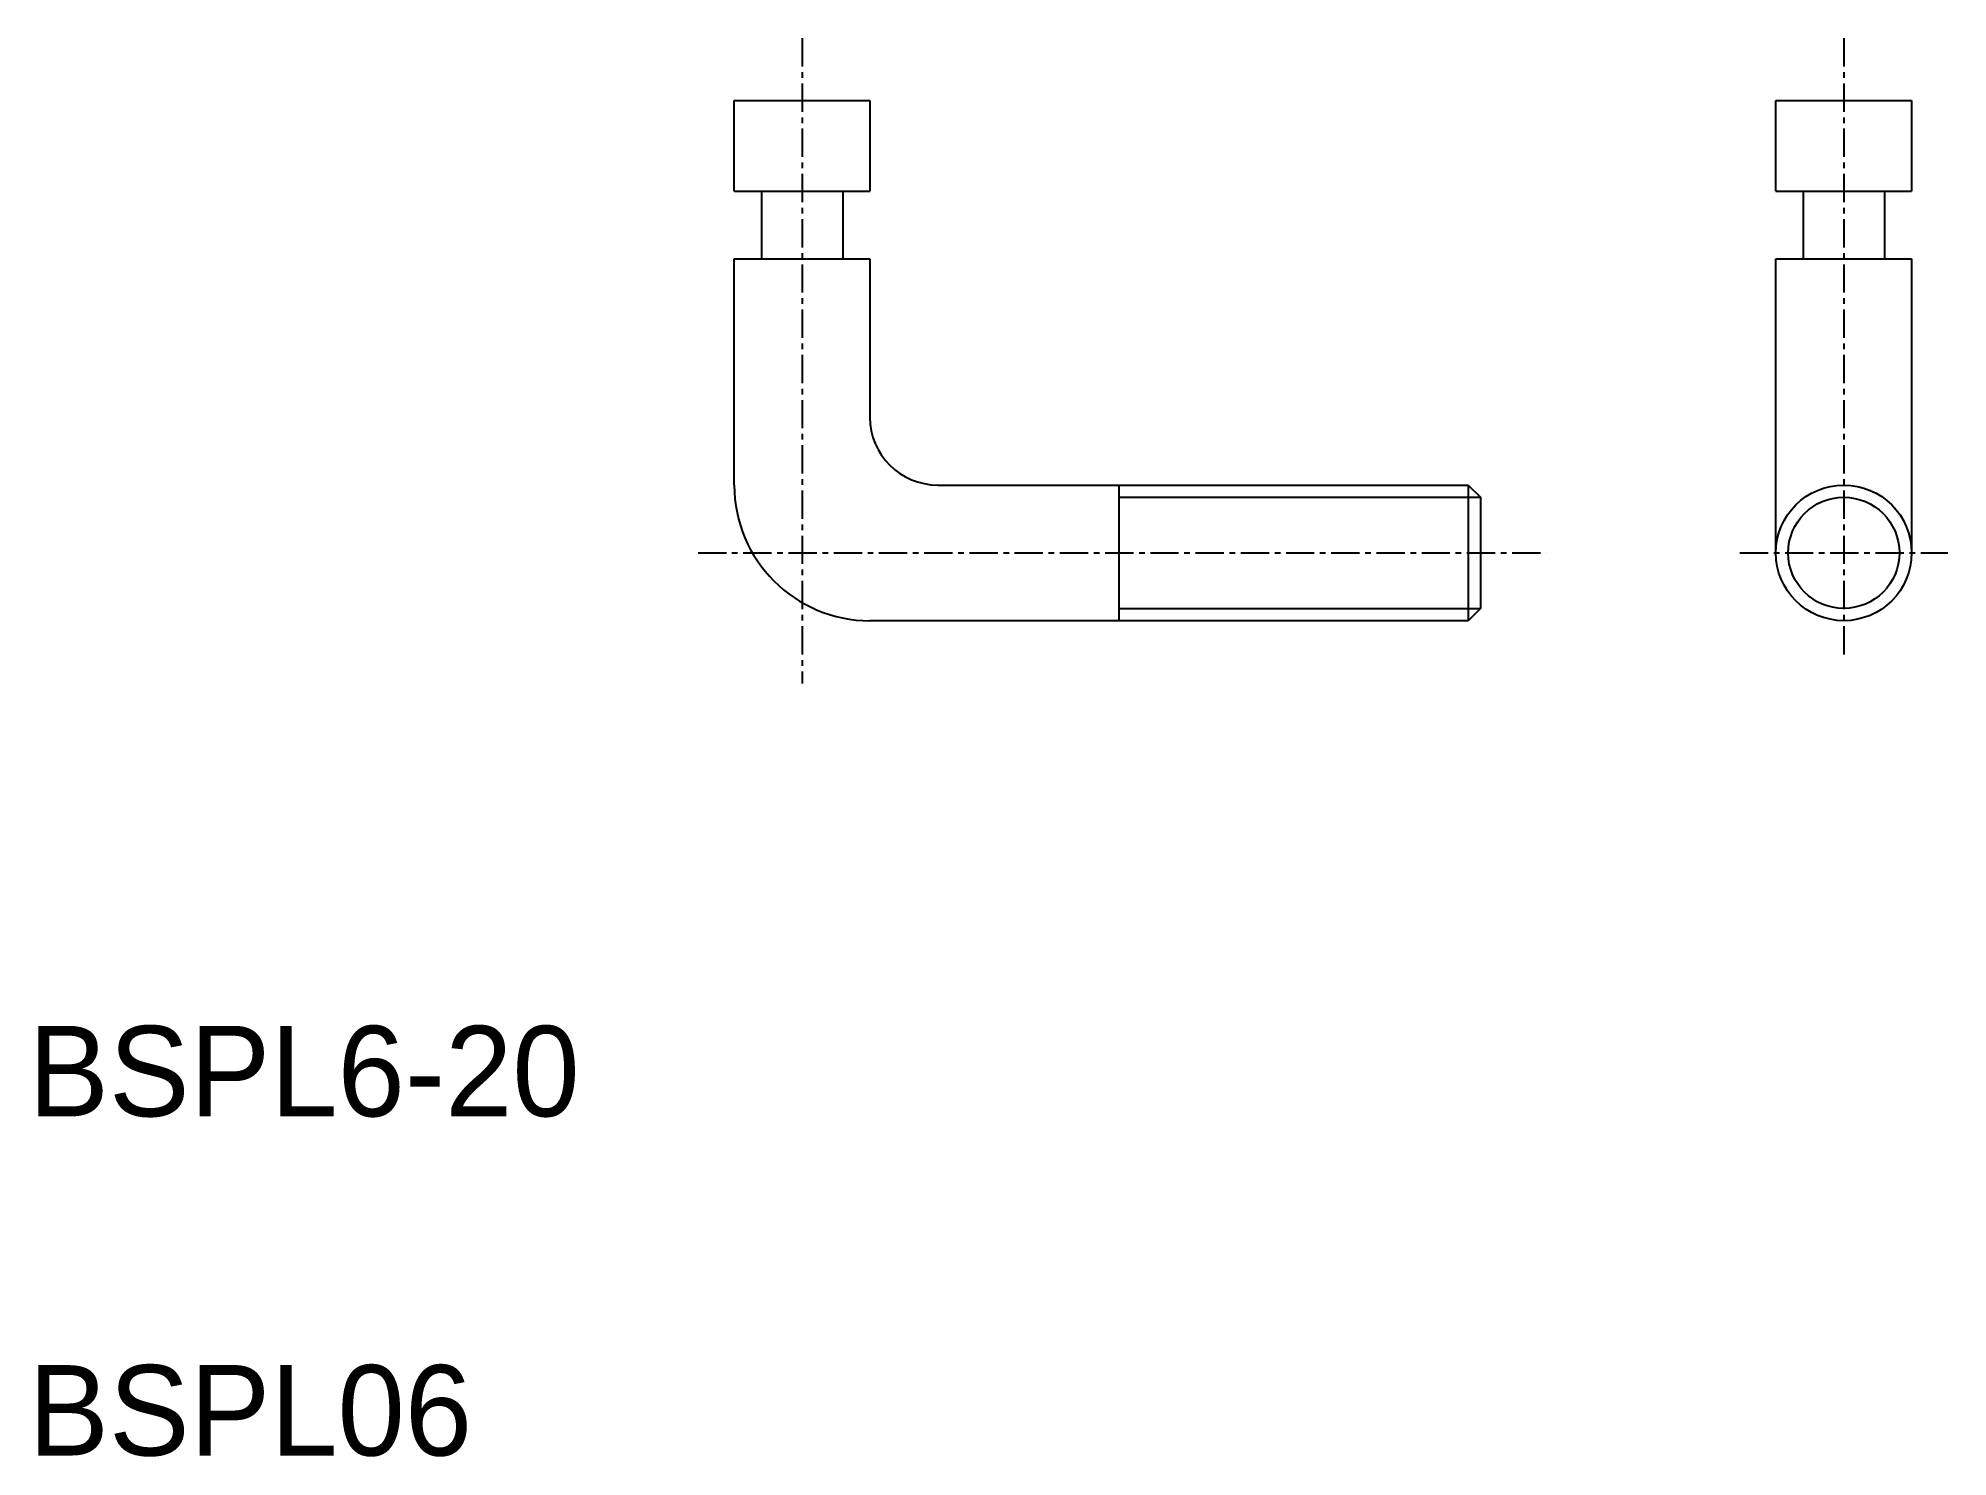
# Model space of a CAD drawing. Extents: x 10.4 to 94.9, y 9.9 to 72.7.
import ezdxf

# ---------------------------------------------------------------- set-up
doc = ezdxf.new("R2010")
doc.units = 0
doc.linetypes.add('CENTER', pattern=[2, 1.25, -0.25, 0.25, -0.25])
doc.layers.get('0').update_dxf_attribs({"linetype": 'CONTINUOUS'})
doc.layers.add('CENTER', color=1, linetype='CENTER')

msp = doc.modelspace()

# ---------------------------------------------------------------- linework, layer by layer
at = {"color": 7, "linetype": 'CONTINUOUS'}
for p, q in [((41.22, 69.916), (47.22, 69.916)), ((41.22, 65.916), (41.22, 69.916)), ((47.22, 69.916), (47.22, 65.916)), ((87.285, 69.916), (93.285, 69.916)), ((87.285, 65.916), (87.285, 69.916)), ((93.285, 69.916), (93.285, 65.916)), ((41.22, 65.916), (47.22, 65.916)), ((42.42, 65.916), (42.42, 62.916)), ((46.02, 65.916), (46.02, 62.916)), ((87.285, 65.916), (93.285, 65.916)), ((88.485, 65.916), (88.485, 62.916)), ((92.085, 65.916), (92.085, 62.916)), ((41.22, 52.916), (41.22, 62.916)), ((41.22, 62.916), (47.22, 62.916)), ((47.22, 62.916), (47.22, 55.916)), ((87.285, 49.916), (87.285, 62.916)), ((87.285, 62.916), (93.285, 62.916)), ((93.285, 62.916), (93.285, 49.916)), ((50.22, 52.916), (73.678, 52.916)), ((58.22, 52.916), (58.22, 46.916)), ((73.678, 52.916), (73.678, 46.916)), ((73.678, 52.916), (74.22, 52.375)), ((74.22, 52.375), (74.22, 47.458)), ((74.22, 47.458), (73.678, 46.916)), ((73.678, 46.916), (47.22, 46.916))]:
    msp.add_line(p, q, dxfattribs=at)
at = {"color": 3, "linetype": 'CONTINUOUS'}
for p, q in [((58.22, 52.375), (74.22, 52.375)), ((58.22, 47.458), (74.22, 47.458))]:
    msp.add_line(p, q, dxfattribs=at)
at = {"color": 7, "linetype": 'CONTINUOUS'}
msp.add_circle((90.285, 49.916), 3, dxfattribs=at)
at = {"color": 3, "linetype": 'CONTINUOUS'}
msp.add_circle((90.285, 49.916), 2.458, dxfattribs=at)
at = {"color": 7, "linetype": 'CONTINUOUS'}
for centre, radius in [((50.22, 55.916), 3), ((47.22, 52.916), 6)]:
    msp.add_arc(centre, radius, 180, 270, dxfattribs=at)
at = {"layer": 'CENTER', "color": 1, "linetype": 'CENTER'}
for p, q in [((44.22, 72.675), (44.22, 44.14)), ((90.285, 72.675), (90.285, 45.316)), ((39.62, 49.916), (77.13, 49.916)), ((85.686, 49.916), (94.885, 49.916))]:
    msp.add_line(p, q, dxfattribs=at)

# ---------------------------------------------------------------- texts
at = {"color": 7, "linetype": 'CONTINUOUS'}
for s, p in [('BSPL6-20', (10, 25)), ('BSPL06', (10, 10))]:
    msp.add_text(s, height=4, dxfattribs=at).set_placement(p)

doc.saveas('drawing.dxf')
